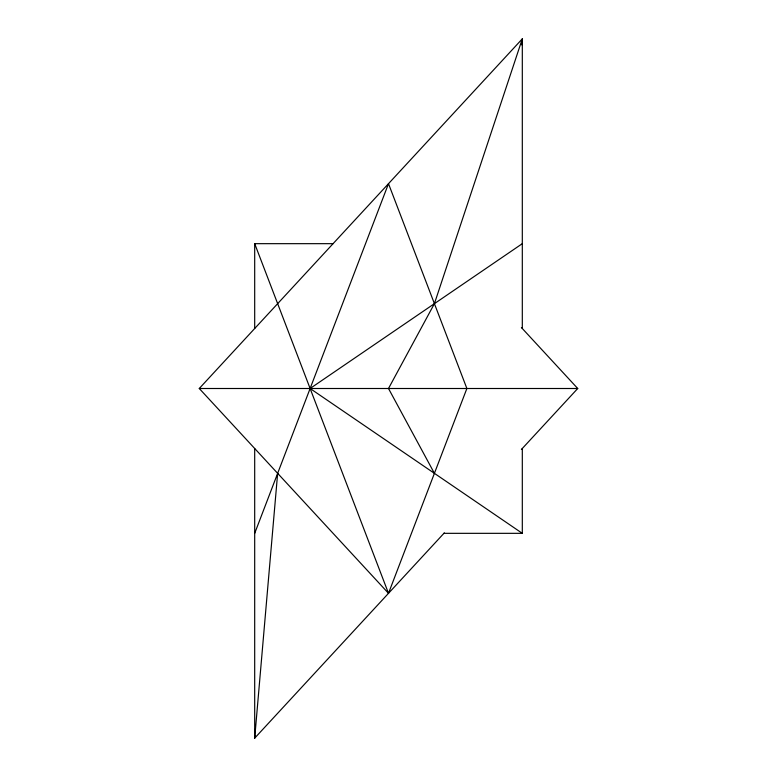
<?xml version="1.0" encoding="UTF-8"?>
<svg xmlns="http://www.w3.org/2000/svg" width="777" height="777" viewBox="0 0 777 777"><rect width="100%" height="100%" fill="white"/><g stroke="black" fill="none" stroke-linecap="round" stroke-linejoin="round"><path stroke-width="1.17" d="M277.651 473.339L254.691 738.15L444.337 532.886M521.785 44.891L522.309 38.85L199.271 388.5L388.5 593.317L466.88 388.5L388.5 183.683L254.691 533.333M255.458 735.848L254.691 738.15L254.691 448.494M521.396 449.475L577.729 388.5L521.396 327.525M522.309 243.667L310.12 388.5L522.309 533.333L522.309 448.494M254.691 328.506L254.691 243.667L333.08 243.667M199.271 388.5L577.729 388.5M443.92 533.333L522.309 533.333M434.411 473.339L388.5 388.5L434.411 303.661L522.309 38.85L522.309 328.506M254.691 243.667L388.5 593.317"/></g></svg>
